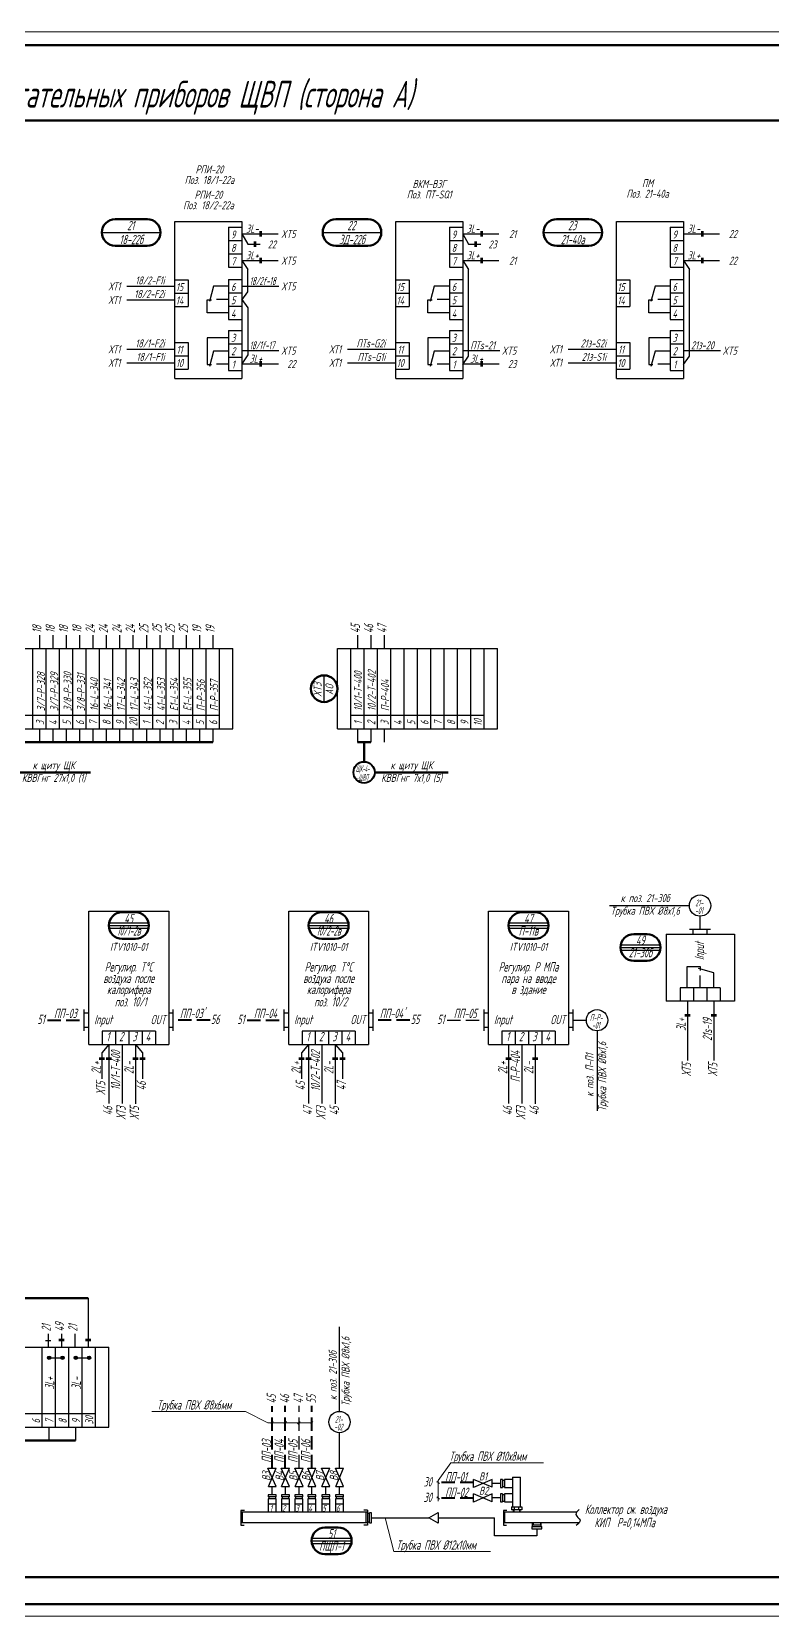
# Model space of a CAD drawing. Header units: millimetres. Extents: x -680 to 9204, y -4430 to 7779.
# Drawn here: x 3755 to 4033, y -1286 to -692 of the extents above; entities that cross this region are included whole.
import ezdxf
from ezdxf.enums import TextEntityAlignment as Align

# ---------------------------------------------------------------- set-up
doc = ezdxf.new("R2010")
doc.units = ezdxf.units.MM
doc.linetypes.add('gost5', pattern=[7, 5, -2, 0])
doc.layers.get('Defpoints').update_dxf_attribs({"color": 33})
for name, color, linetype, lineweight in [('text', 41, 'Continuous', 20), ('Выноска', 137, 'Continuous', 20), ('Датчики', 31, 'Continuous', 50), ('Размерная', 4, 'Continuous', 25), ('Текст_КИП', 2, 'Continuous', 25), ('Толст.рамка', 7, 'Continuous', 60), ('Тонк.рамка', 10, 'Continuous', 20), ('Эл.кабель', 2, 'Continuous', 50)]:
    doc.layers.add(name, color=color, linetype=linetype, lineweight=lineweight)
doc.layers.add('ТЕКСТ', color=2, linetype='Continuous')
doc.layers.add('Текст.', color=51, linetype='Continuous')
doc.styles.add('Simplex', font='simplex.shx', dxfattribs={"width": 0.7, "oblique": 15})

# ---------------------------------------------------------------- blocks, each defined once
blk = doc.blocks.new('A$C47DB4C6F')
at = {"layer": 'Defpoints', "ltscale": 0.2}
for p, q in [((-7.5, -4), (7.4, -4)), ((-7.5, -5), (7.5, -5)), ((-7.5, -6), (7.4, -6))]:
    blk.add_line(p, q, dxfattribs=at)
at = {"layer": 'Датчики', "color": 4}
for p, q in [((-2.5, 0), (2.5, 0)), ((-2.5, -10), (2.5, -10))]:
    blk.add_line(p, q, dxfattribs=at)
for centre, start, end in [((-2.5, -5), 90, 270), ((2.5, -5), 270, 90)]:
    blk.add_arc(centre, 5, start, end, dxfattribs=at)
blk = doc.blocks.new('В1')
for p, q in [((6.96, -1.54), (0, 1.54)), ((0, 1.54), (0, -1.54)), ((6.96, 1.4), (0, -1.54)), ((6.96, 1.4), (6.96, -1.54))]:
    blk.add_line(p, q)
blk = doc.blocks.new('газ')
blk.add_lwpolyline([(-2, -3.46), (2, -3.46), (0, 0)], close=True)

msp = doc.modelspace()

# ---------------------------------------------------------------- hatches: boundary and pattern name
for points in [[(3761.998, -1189.993, 1), (3761.998, -1188.726, 1)], [(3766.998, -1189.993, 1), (3766.998, -1188.726, 1)], [(3771.998, -1189.993, 1), (3771.998, -1188.726, 1)], [(3776.998, -1189.993, 1), (3776.998, -1188.726, 1)]]:
    msp.add_hatch(color=256).paths.add_polyline_path(points)

# ---------------------------------------------------------------- linework, layer by layer
at = {"color": 5, "lineweight": 60}
for p, q in [((3404.575, -725.582), (4289.786, -725.582)), ((4289.786, -1271.555), (3404.575, -1271.555))]:
    msp.add_line(p, q, dxfattribs=at)
at = {"lineweight": 30}
for p, q in [((3809.195, -822.218), (3809.195, -763.373)), ((3809.195, -763.373), (3834.338, -763.373)), ((3829.338, -765.583), (3834.338, -765.583)), ((3829.338, -765.583), (3829.338, -780.583)), ((3834.338, -763.373), (3834.338, -822.218)), ((3892.015, -822.218), (3892.015, -763.373)), ((3892.015, -763.373), (3917.158, -763.373)), ((3912.158, -765.583), (3917.158, -765.583)), ((3912.158, -765.583), (3912.158, -780.583)), ((3917.158, -763.373), (3917.158, -822.218)), ((3974.835, -822.218), (3974.835, -763.373)), ((3974.835, -763.373), (3999.978, -763.373)), ((3994.978, -765.583), (3999.978, -765.583)), ((3994.978, -765.583), (3994.978, -780.583)), ((3999.978, -763.373), (3999.978, -822.218)), ((3829.338, -770.583), (3834.338, -770.583)), ((3829.338, -770.583), (3834.338, -770.583)), ((3912.158, -770.583), (3917.158, -770.583)), ((3912.158, -770.583), (3917.158, -770.583)), ((3994.978, -770.583), (3999.978, -770.583)), ((3994.978, -770.583), (3999.978, -770.583)), ((3829.338, -775.583), (3834.338, -775.583)), ((3912.158, -775.583), (3917.158, -775.583)), ((3994.978, -775.583), (3999.978, -775.583)), ((3829.338, -780.583), (3834.338, -780.583)), ((3912.158, -780.583), (3917.158, -780.583)), ((3994.978, -780.583), (3999.978, -780.583)), ((3809.195, -785.289), (3814.195, -785.289)), ((3814.195, -785.289), (3814.195, -795.289)), ((3829.338, -785.209), (3834.338, -785.209)), ((3829.338, -785.209), (3829.338, -800.209)), ((3892.015, -785.289), (3897.015, -785.289)), ((3897.015, -785.289), (3897.015, -795.289)), ((3912.158, -785.209), (3917.158, -785.209)), ((3912.158, -785.209), (3912.158, -800.209)), ((3974.835, -785.289), (3979.835, -785.289)), ((3979.835, -785.289), (3979.835, -795.289)), ((3994.978, -785.209), (3999.978, -785.209)), ((3994.978, -785.209), (3994.978, -800.209)), ((3809.195, -790.289), (3814.195, -790.289)), ((3809.195, -795.289), (3814.195, -795.289)), ((3829.338, -790.209), (3834.338, -790.209)), ((3829.338, -790.209), (3834.338, -790.209)), ((3829.338, -795.209), (3834.338, -795.209)), ((3892.015, -790.289), (3897.015, -790.289)), ((3892.015, -795.289), (3897.015, -795.289)), ((3912.158, -790.209), (3917.158, -790.209)), ((3912.158, -790.209), (3917.158, -790.209)), ((3912.158, -795.209), (3917.158, -795.209)), ((3974.835, -790.289), (3979.835, -790.289)), ((3974.835, -795.289), (3979.835, -795.289)), ((3994.978, -790.209), (3999.978, -790.209)), ((3994.978, -790.209), (3999.978, -790.209)), ((3994.978, -795.209), (3999.978, -795.209)), ((3829.338, -800.209), (3834.338, -800.209)), ((3912.158, -800.209), (3917.158, -800.209)), ((3994.978, -800.209), (3999.978, -800.209)), ((3829.338, -804.313), (3829.338, -819.313)), ((3829.338, -804.313), (3834.338, -804.313)), ((3912.158, -804.313), (3912.158, -819.313)), ((3912.158, -804.313), (3917.158, -804.313)), ((3994.978, -804.313), (3994.978, -819.313)), ((3994.978, -804.313), (3999.978, -804.313)), ((3809.195, -808.765), (3814.195, -808.765)), ((3809.195, -813.765), (3814.195, -813.765)), ((3814.195, -808.765), (3814.195, -818.765)), ((3829.338, -809.313), (3834.338, -809.313)), ((3829.338, -809.313), (3834.338, -809.313)), ((3892.015, -808.765), (3897.015, -808.765)), ((3892.015, -813.765), (3897.015, -813.765)), ((3897.015, -808.765), (3897.015, -818.765)), ((3912.158, -809.313), (3917.158, -809.313)), ((3912.158, -809.313), (3917.158, -809.313)), ((3974.835, -808.765), (3979.835, -808.765)), ((3974.835, -813.765), (3979.835, -813.765)), ((3979.835, -808.765), (3979.835, -818.765)), ((3994.978, -809.313), (3999.978, -809.313)), ((3994.978, -809.313), (3999.978, -809.313)), ((3809.195, -818.765), (3814.195, -818.765)), ((3829.338, -814.313), (3834.338, -814.313)), ((3829.338, -819.313), (3834.338, -819.313)), ((3892.015, -818.765), (3897.015, -818.765)), ((3912.158, -814.313), (3917.158, -814.313)), ((3912.158, -819.313), (3917.158, -819.313)), ((3974.835, -818.765), (3979.835, -818.765)), ((3994.978, -814.313), (3999.978, -814.313)), ((3994.978, -819.313), (3999.978, -819.313)), ((3809.195, -822.218), (3834.338, -822.218)), ((3892.015, -822.218), (3917.158, -822.218)), ((3974.835, -822.218), (3999.978, -822.218)), ((3993.439, -1030.526), (4019.148, -1030.526)), ((3993.439, -1030.526), (3993.439, -1055.669)), ((4019.148, -1030.526), (4019.148, -1055.669)), ((4013.793, -1050.669), (3998.793, -1050.669)), ((3998.793, -1050.669), (3998.793, -1055.669)), ((4003.793, -1050.669), (4003.793, -1055.669)), ((4008.793, -1050.669), (4008.793, -1055.669)), ((4008.793, -1050.669), (4008.793, -1055.669)), ((4013.793, -1050.669), (4013.793, -1055.669)), ((4019.148, -1055.669), (3993.439, -1055.669)), ((3781.871, -1066.905), (3781.871, -1071.905)), ((3801.871, -1066.905), (3781.871, -1066.905)), ((3786.871, -1066.905), (3786.871, -1071.905)), ((3786.871, -1066.905), (3786.871, -1071.905)), ((3791.871, -1066.905), (3791.871, -1071.905)), ((3796.871, -1066.905), (3796.871, -1071.905)), ((3801.871, -1066.905), (3801.871, -1071.905)), ((3856.863, -1066.905), (3856.863, -1071.905)), ((3876.863, -1066.905), (3856.863, -1066.905)), ((3861.863, -1066.905), (3861.863, -1071.905)), ((3861.863, -1066.905), (3861.863, -1071.905)), ((3866.863, -1066.905), (3866.863, -1071.905)), ((3871.863, -1066.905), (3871.863, -1071.905)), ((3876.863, -1066.905), (3876.863, -1071.905))]:
    msp.add_line(p, q, dxfattribs=at)
at = {"color": 0, "linetype": 'ByBlock'}
for p, q in [((3781.799, -767.517), (3803.799, -767.517)), ((3864.619, -767.517), (3886.619, -767.517)), ((3947.438, -767.517), (3969.438, -767.517))]:
    msp.add_line(p, q, dxfattribs=at)
for p, q in [((3834.338, -768.083), (3847.87, -768.083)), ((3834.338, -768.083), (3836.532, -771.877)), ((3836.532, -771.877), (3841.185, -771.877)), ((3917.158, -768.083), (3930.689, -768.083)), ((3917.158, -768.083), (3919.352, -771.877)), ((3919.352, -771.877), (3924.005, -771.877)), ((3999.978, -768.083), (4013.509, -768.083)), ((3834.338, -778.083), (3847.87, -778.083)), ((3834.338, -778.083), (3836.564, -781.455)), ((3917.158, -778.083), (3930.689, -778.083)), ((3917.158, -778.083), (3919.384, -781.455)), ((3999.978, -778.083), (4013.509, -778.083)), ((3999.978, -778.083), (4002.203, -781.455)), ((3836.564, -789.823), (3836.564, -781.455)), ((3919.384, -813.927), (3919.384, -781.455)), ((4002.203, -813.927), (4002.203, -781.455)), ((3791.093, -787.709), (3809.195, -787.709)), ((3823.679, -787.612), (3822.107, -793.39)), ((3829.338, -787.612), (3823.679, -787.612)), ((3834.338, -787.709), (3848.225, -787.709)), ((3834.338, -792.882), (3836.564, -789.823)), ((3906.499, -787.612), (3904.926, -793.39)), ((3912.158, -787.612), (3906.499, -787.612)), ((3989.319, -787.612), (3987.746, -793.39)), ((3994.978, -787.612), (3989.319, -787.612)), ((3791.093, -792.795), (3809.195, -792.795)), ((3821.307, -797.626), (3821.307, -792.721)), ((3821.307, -792.721), (3822.907, -792.721)), ((3829.338, -792.709), (3824.743, -792.709)), ((3834.338, -792.709), (3836.564, -795.768)), ((3836.564, -795.768), (3836.564, -813.354)), ((3904.127, -797.626), (3904.127, -792.721)), ((3904.127, -792.721), (3905.726, -792.721)), ((3912.158, -792.709), (3907.562, -792.709)), ((3986.946, -797.626), (3986.946, -792.721)), ((3986.946, -792.721), (3988.546, -792.721)), ((3994.978, -792.709), (3990.382, -792.709)), ((3829.338, -797.626), (3821.307, -797.626)), ((3912.158, -797.626), (3904.127, -797.626)), ((3994.978, -797.626), (3986.946, -797.626)), ((3829.338, -806.989), (3821.307, -806.989)), ((3821.307, -806.989), (3821.307, -816.963)), ((3912.158, -806.989), (3904.127, -806.989)), ((3904.127, -806.989), (3904.127, -816.963)), ((3994.978, -806.989), (3986.946, -806.989)), ((3986.946, -806.989), (3986.946, -816.963)), ((3791.093, -811.291), (3809.195, -811.291)), ((3823.679, -812.013), (3822.107, -817.791)), ((3829.338, -812.013), (3823.679, -812.013)), ((3834.338, -811.813), (3848.225, -811.813)), ((3836.564, -813.354), (3834.338, -816.813)), ((3873.913, -811.291), (3892.015, -811.291)), ((3906.499, -812.013), (3904.926, -817.791)), ((3912.158, -812.013), (3906.499, -812.013)), ((3917.158, -811.813), (3931.045, -811.813)), ((3956.733, -811.291), (3974.835, -811.291)), ((3989.319, -812.013), (3987.746, -817.791)), ((3994.978, -812.013), (3989.319, -812.013)), ((3999.978, -811.813), (4013.865, -811.813)), ((3791.093, -816.363), (3809.195, -816.363)), ((3821.307, -816.963), (3822.907, -816.963)), ((3829.338, -816.951), (3824.743, -816.951)), ((3834.338, -816.813), (3848.039, -816.813)), ((3873.913, -816.363), (3892.015, -816.363)), ((3904.127, -816.963), (3905.726, -816.963)), ((3912.158, -816.951), (3907.562, -816.951)), ((3917.158, -816.986), (3919.384, -813.927)), ((3917.158, -816.813), (3930.859, -816.813)), ((3956.733, -816.363), (3974.835, -816.363)), ((3986.946, -816.963), (3988.546, -816.963)), ((3994.978, -816.951), (3990.382, -816.951)), ((3999.978, -816.986), (4002.203, -813.927)), ((4001.376, -1050.669), (4001.376, -1042.638)), ((4001.376, -1042.638), (4006.281, -1042.638)), ((4011.39, -1045.01), (4005.612, -1043.438)), ((4006.281, -1042.638), (4006.281, -1044.237)), ((4011.39, -1050.669), (4011.39, -1045.01)), ((4006.293, -1050.669), (4006.293, -1046.073)), ((4001.511, -1055.669), (4001.511, -1077.943)), ((4011.39, -1055.669), (4011.39, -1077.943)), ((3784.371, -1071.905), (3781.717, -1075.103)), ((3781.717, -1075.103), (3781.717, -1084.741)), ((3784.371, -1071.905), (3784.371, -1094.049)), ((3789.371, -1071.905), (3789.371, -1094.049)), ((3794.371, -1071.905), (3794.371, -1094.178)), ((3794.371, -1071.905), (3797.024, -1075.103)), ((3797.024, -1075.103), (3797.024, -1084.741)), ((3859.363, -1071.905), (3859.363, -1094.049)), ((3864.363, -1071.905), (3864.363, -1094.049)), ((3869.363, -1071.905), (3869.363, -1094.178)), ((3762.631, -1189.36), (3766.364, -1189.36)), ((3772.631, -1189.36), (3776.364, -1189.36)), ((3845.677, -1240.742), (3845.677, -1237.637)), ((3850.62, -1240.742), (3850.62, -1237.637)), ((3855.793, -1240.742), (3855.793, -1237.637)), ((3860.584, -1240.742), (3860.584, -1237.637)), ((3865.794, -1240.742), (3865.794, -1237.637)), ((3870.967, -1240.742), (3870.967, -1237.637)), ((3931.318, -1236.428), (3928.213, -1236.428)), ((3931.318, -1241.9), (3928.213, -1241.9))]:
    msp.add_line(p, q)
at = {"ltscale": 0.5}
for p, q in [((3834.338, -768.373), (3834.338, -773.373)), ((3917.158, -768.373), (3917.158, -773.373)), ((3999.978, -768.373), (3999.978, -773.373)), ((3776.689, -1166.969), (3776.689, -1185.325)), ((3761.689, -1180.325), (3761.689, -1185.325)), ((3766.689, -1180.325), (3766.689, -1185.325)), ((3771.689, -1180.325), (3771.689, -1185.325))]:
    msp.add_line(p, q, dxfattribs=at)
at = {"color": 2, "ltscale": 0.5}
for p, q in [((3758.402, -918.539), (3758.402, -923.539)), ((3763.402, -918.539), (3763.402, -923.539)), ((3768.402, -918.539), (3768.402, -923.539)), ((3773.402, -918.539), (3773.402, -923.539)), ((3778.402, -918.539), (3778.402, -923.539)), ((3783.402, -918.539), (3783.402, -923.539)), ((3788.421, -918.539), (3788.421, -923.539)), ((3793.421, -918.539), (3793.421, -923.539)), ((3798.491, -918.539), (3798.491, -923.539)), ((3803.491, -918.539), (3803.491, -923.539)), ((3808.402, -918.539), (3808.402, -923.539)), ((3813.402, -918.539), (3813.402, -923.539)), ((3818.402, -918.539), (3818.402, -923.539)), ((3823.402, -918.539), (3823.402, -923.539)), ((3877.668, -918.539), (3877.668, -923.539)), ((3882.668, -918.539), (3882.668, -923.539)), ((3758.402, -953.539), (3758.402, -958.539)), ((3763.402, -953.539), (3763.402, -958.539)), ((3768.402, -953.539), (3768.402, -958.539)), ((3773.402, -953.539), (3773.402, -958.539)), ((3778.402, -953.539), (3778.402, -958.539)), ((3783.402, -953.539), (3783.402, -958.539)), ((3788.421, -953.539), (3788.421, -958.539)), ((3793.421, -953.539), (3793.421, -958.539)), ((3798.491, -953.539), (3798.491, -958.539)), ((3803.491, -953.539), (3803.491, -958.539)), ((3808.402, -953.539), (3808.402, -958.539)), ((3813.402, -953.539), (3813.402, -958.539)), ((3818.402, -953.539), (3818.402, -958.539)), ((3823.402, -953.539), (3823.402, -958.539)), ((3877.668, -953.539), (3877.668, -958.539)), ((3882.668, -953.539), (3882.668, -958.539)), ((3761.892, -1215.325), (3761.892, -1220.325)), ((3771.892, -1215.325), (3771.892, -1220.325))]:
    msp.add_line(p, q, dxfattribs=at)
at = {"color": 2}
for p, q in [((3690.902, -923.539), (3830.902, -923.539)), ((3755.902, -953.539), (3755.902, -923.539)), ((3760.902, -953.539), (3760.902, -923.539)), ((3765.902, -953.539), (3765.902, -923.539)), ((3770.902, -953.539), (3770.902, -923.539)), ((3775.902, -953.539), (3775.902, -923.539)), ((3780.902, -953.539), (3780.902, -923.539)), ((3785.902, -953.539), (3785.902, -923.539)), ((3790.902, -953.539), (3790.902, -923.539)), ((3795.902, -953.539), (3795.902, -923.539)), ((3800.902, -953.539), (3800.902, -923.539)), ((3805.902, -953.539), (3805.902, -923.539)), ((3810.902, -953.539), (3810.902, -923.539)), ((3815.902, -953.539), (3815.902, -923.539)), ((3820.902, -953.539), (3820.902, -923.539)), ((3825.902, -953.539), (3825.902, -923.539)), ((3830.902, -953.539), (3830.902, -923.539)), ((3870.168, -953.539), (3870.168, -923.539)), ((3870.168, -923.539), (3930.168, -923.539)), ((3875.168, -953.539), (3875.168, -923.539)), ((3880.168, -953.539), (3880.168, -923.539)), ((3885.168, -953.539), (3885.168, -923.539)), ((3890.168, -953.539), (3890.168, -923.539)), ((3895.168, -953.539), (3895.168, -923.539)), ((3900.168, -953.539), (3900.168, -923.539)), ((3905.168, -953.539), (3905.168, -923.539)), ((3910.168, -953.539), (3910.168, -923.539)), ((3915.168, -953.539), (3915.168, -923.539)), ((3920.168, -953.539), (3920.168, -923.539)), ((3925.168, -953.539), (3925.168, -923.539)), ((3930.168, -953.539), (3930.168, -923.539)), ((3695.902, -948.507), (3825.902, -948.507)), ((3875.168, -948.507), (3925.168, -948.507)), ((3690.902, -953.539), (3830.902, -953.539)), ((3870.168, -953.539), (3930.168, -953.539)), ((3624.392, -1185.325), (3784.392, -1185.325)), ((3759.392, -1215.325), (3759.392, -1185.325)), ((3764.392, -1215.325), (3764.392, -1185.325)), ((3769.392, -1215.325), (3769.392, -1185.325)), ((3774.392, -1215.325), (3774.392, -1185.325)), ((3779.392, -1215.325), (3779.392, -1185.325)), ((3784.392, -1215.325), (3784.392, -1185.325)), ((3629.392, -1210.294), (3779.392, -1210.294)), ((3624.392, -1215.325), (3784.392, -1215.325))]:
    msp.add_line(p, q, dxfattribs=at)
at = {"color": 4, "lineweight": 30}
for p, q in [((3972.273, -1019.829), (4002.207, -1019.829)), ((4006.207, -1028.829), (4006.207, -1023.829)), ((3870.933, -1209.436), (3870.933, -1177.757)), ((3870.933, -1230.679), (3870.933, -1217.436)), ((3882.923, -1249.304), (3904.436, -1249.304)), ((3907.9, -1249.304), (3929.128, -1249.304)), ((3929.128, -1256.061), (3929.128, -1249.304)), ((3944.96, -1256.061), (3929.128, -1256.061)), ((3944.96, -1253.437), (3944.96, -1256.061))]:
    msp.add_line(p, q, dxfattribs=at)
at = {"color": 6, "lineweight": 30}
for p, q in [((3776.871, -1071.905), (3776.871, -1021.905)), ((3776.871, -1021.905), (3806.871, -1021.905)), ((3806.871, -1021.905), (3806.871, -1071.905)), ((3851.863, -1071.905), (3851.863, -1021.905)), ((3851.863, -1021.905), (3881.863, -1021.905)), ((3881.863, -1021.905), (3881.863, -1071.905)), ((4010.17, -1028.829), (4002.244, -1028.829)), ((4003.547, -1028.833), (4003.547, -1030.526)), ((4008.813, -1030.526), (4008.813, -1028.833)), ((3775.171, -1066.774), (3775.171, -1058.849)), ((3776.864, -1060.151), (3775.171, -1060.151)), ((3808.563, -1060.151), (3806.871, -1060.151)), ((3808.567, -1066.774), (3808.567, -1058.849)), ((3850.163, -1066.774), (3850.163, -1058.849)), ((3851.856, -1060.151), (3850.163, -1060.151)), ((3883.555, -1060.151), (3881.863, -1060.151)), ((3883.559, -1066.774), (3883.559, -1058.849)), ((3775.171, -1065.418), (3776.864, -1065.418)), ((3806.871, -1065.418), (3808.563, -1065.418)), ((3850.163, -1065.418), (3851.856, -1065.418)), ((3881.863, -1065.418), (3883.555, -1065.418)), ((3776.871, -1071.905), (3806.871, -1071.905)), ((3851.863, -1071.905), (3881.863, -1071.905))]:
    msp.add_line(p, q, dxfattribs=at)
at = {"color": 7}
for p, q in [((3784.371, -1027.345), (3799.371, -1027.345)), ((3859.363, -1027.345), (3874.363, -1027.345)), ((3976.34, -1035.526), (3991.34, -1035.526)), ((3860.474, -1257.95), (3875.474, -1257.95))]:
    msp.add_line(p, q, dxfattribs=at)
at = {"color": 3, "linetype": 'gost5', "lineweight": 40}
for p, q in [((3761.354, -1062.812), (3775.171, -1062.812)), ((3822.387, -1062.812), (3808.57, -1062.812)), ((3836.346, -1062.812), (3850.163, -1062.812)), ((3897.379, -1062.812), (3883.562, -1062.812)), ((3845.643, -1230.679), (3845.643, -1207.501)), ((3850.586, -1230.679), (3850.586, -1207.315)), ((3860.55, -1230.679), (3860.55, -1207.315)), ((3921.255, -1236.117), (3907.181, -1236.117)), ((3921.255, -1241.934), (3907.181, -1241.934))]:
    msp.add_line(p, q, dxfattribs=at)
at = {"color": 3}
for p, q in [((3931.318, -1234.928), (3931.318, -1237.928)), ((3932.094, -1234.928), (3931.318, -1234.928)), ((3932.094, -1234.928), (3932.094, -1237.928)), ((3932.094, -1235.188), (3932.863, -1235.188)), ((3935.863, -1234.928), (3932.863, -1234.928)), ((3932.863, -1234.928), (3932.863, -1237.928)), ((3935.863, -1234.147), (3935.863, -1245.173)), ((3935.863, -1234.147), (3938.863, -1234.147)), ((3938.863, -1245.173), (3938.863, -1234.147)), ((3847.177, -1240.742), (3844.177, -1240.742)), ((3844.177, -1240.742), (3844.177, -1241.517)), ((3847.177, -1241.517), (3847.177, -1240.742)), ((3852.12, -1240.742), (3849.12, -1240.742)), ((3849.12, -1240.742), (3849.12, -1241.517)), ((3852.12, -1241.517), (3852.12, -1240.742)), ((3857.178, -1240.742), (3854.178, -1240.742)), ((3854.178, -1240.742), (3854.178, -1241.517)), ((3857.178, -1241.517), (3857.178, -1240.742)), ((3862.084, -1240.742), (3859.084, -1240.742)), ((3859.084, -1240.742), (3859.084, -1241.517)), ((3862.084, -1241.517), (3862.084, -1240.742)), ((3867.294, -1240.742), (3864.294, -1240.742)), ((3864.294, -1240.742), (3864.294, -1241.517)), ((3867.294, -1241.517), (3867.294, -1240.742)), ((3872.467, -1240.742), (3869.467, -1240.742)), ((3869.467, -1240.742), (3869.467, -1241.517)), ((3872.467, -1241.517), (3872.467, -1240.742)), ((3931.318, -1237.928), (3932.094, -1237.928)), ((3931.318, -1240.4), (3931.318, -1243.4)), ((3932.094, -1240.4), (3931.318, -1240.4)), ((3932.094, -1237.668), (3932.863, -1237.668)), ((3932.094, -1240.4), (3932.094, -1243.4)), ((3932.094, -1240.66), (3932.863, -1240.66)), ((3932.863, -1237.928), (3935.863, -1237.928)), ((3935.863, -1240.4), (3932.863, -1240.4)), ((3932.863, -1240.4), (3932.863, -1243.4)), ((3833.971, -1246.619), (3833.971, -1252.101)), ((3835.3, -1246.619), (3833.971, -1246.619)), ((3881.378, -1247.287), (3833.971, -1247.287)), ((3834.431, -1247.287), (3834.431, -1251.286)), ((3847.177, -1241.517), (3844.177, -1241.517)), ((3847.177, -1242.287), (3844.177, -1242.287)), ((3844.177, -1242.287), (3844.177, -1247.287)), ((3847.177, -1244.287), (3844.177, -1244.287)), ((3844.437, -1241.517), (3844.437, -1242.287)), ((3846.917, -1241.517), (3846.917, -1242.287)), ((3847.177, -1247.287), (3847.177, -1242.287)), ((3852.12, -1241.517), (3849.12, -1241.517)), ((3852.12, -1242.287), (3849.12, -1242.287)), ((3849.12, -1242.287), (3849.12, -1247.287)), ((3852.12, -1244.287), (3849.12, -1244.287)), ((3849.38, -1241.517), (3849.38, -1242.287)), ((3851.86, -1241.517), (3851.86, -1242.287)), ((3852.12, -1247.287), (3852.12, -1242.287)), ((3857.178, -1241.517), (3854.178, -1241.517)), ((3857.178, -1242.287), (3854.178, -1242.287)), ((3854.178, -1242.287), (3854.178, -1247.287)), ((3857.178, -1244.287), (3854.178, -1244.287)), ((3854.438, -1241.517), (3854.438, -1242.287)), ((3856.918, -1241.517), (3856.918, -1242.287)), ((3857.178, -1247.287), (3857.178, -1242.287)), ((3862.084, -1241.517), (3859.084, -1241.517)), ((3862.084, -1242.287), (3859.084, -1242.287)), ((3859.084, -1242.287), (3859.084, -1247.287)), ((3862.084, -1244.287), (3859.084, -1244.287)), ((3859.344, -1241.517), (3859.344, -1242.287)), ((3861.824, -1241.517), (3861.824, -1242.287)), ((3862.084, -1247.287), (3862.084, -1242.287)), ((3867.294, -1241.517), (3864.294, -1241.517)), ((3867.294, -1242.287), (3864.294, -1242.287)), ((3864.294, -1242.287), (3864.294, -1247.287)), ((3867.294, -1244.287), (3864.294, -1244.287)), ((3864.554, -1241.517), (3864.554, -1242.287)), ((3867.034, -1241.517), (3867.034, -1242.287)), ((3867.294, -1247.287), (3867.294, -1242.287)), ((3872.467, -1241.517), (3869.467, -1241.517)), ((3872.467, -1242.287), (3869.467, -1242.287)), ((3869.467, -1242.287), (3869.467, -1247.287)), ((3872.467, -1244.287), (3869.467, -1244.287)), ((3869.727, -1241.517), (3869.727, -1242.287)), ((3872.207, -1241.517), (3872.207, -1242.287)), ((3872.467, -1247.287), (3872.467, -1242.287)), ((3881.378, -1246.499), (3880.05, -1246.499)), ((3880.863, -1247.287), (3880.863, -1251.287)), ((3881.378, -1246.499), (3881.378, -1252.109)), ((3931.318, -1243.4), (3932.094, -1243.4)), ((3932.094, -1243.139), (3932.863, -1243.139)), ((3932.419, -1246.619), (3932.419, -1252.101)), ((3933.747, -1246.619), (3932.419, -1246.619)), ((3959.856, -1247.287), (3932.419, -1247.287)), ((3932.863, -1243.4), (3935.863, -1243.4)), ((3932.879, -1247.287), (3932.879, -1251.286)), ((3935.409, -1245.173), (3939.317, -1245.173)), ((3935.409, -1245.173), (3935.409, -1246.35)), ((3939.317, -1246.35), (3935.409, -1246.35)), ((3936.077, -1246.35), (3936.077, -1247.287)), ((3936.318, -1246.35), (3936.318, -1247.287)), ((3936.549, -1246.35), (3936.549, -1245.173)), ((3938.177, -1246.35), (3938.177, -1245.173)), ((3938.408, -1246.35), (3938.408, -1247.287)), ((3938.649, -1246.35), (3938.649, -1247.287)), ((3939.317, -1245.173), (3939.317, -1246.35)), ((3881.378, -1251.287), (3833.971, -1251.287)), ((3833.971, -1252.101), (3835.171, -1252.101)), ((3881.378, -1252.109), (3880.05, -1252.109)), ((3882.148, -1247.677), (3881.378, -1247.677)), ((3882.148, -1250.932), (3881.378, -1250.932)), ((3882.923, -1247.417), (3882.148, -1247.417)), ((3882.148, -1251.192), (3882.148, -1247.417)), ((3882.148, -1251.192), (3882.923, -1251.192)), ((3882.923, -1251.192), (3882.923, -1247.417)), ((3960.75, -1251.287), (3932.419, -1251.287)), ((3932.419, -1252.101), (3933.619, -1252.101)), ((3943.072, -1252.662), (3943.072, -1253.437)), ((3943.072, -1252.662), (3946.847, -1252.662)), ((3943.332, -1252.662), (3943.332, -1251.287)), ((3946.587, -1252.135), (3943.332, -1252.135)), ((3943.611, -1251.287), (3943.611, -1252.135)), ((3946.308, -1251.287), (3946.308, -1252.135)), ((3946.587, -1252.662), (3946.587, -1251.287)), ((3946.847, -1253.437), (3946.847, -1252.662)), ((3943.072, -1253.437), (3946.847, -1253.437))]:
    msp.add_line(p, q, dxfattribs=at)
at = {"lineweight": 30}
for centre in [(4006.207, -1019.829), (3870.933, -1213.436)]:
    msp.add_circle(centre, 4, dxfattribs=at)
for centre in [(3761.998, -1189.36), (3766.998, -1189.36), (3771.998, -1189.36), (3776.998, -1189.36)]:
    msp.add_circle(centre, 0.633)
msp.add_spline([(3960.882, -1246.19), (3959.631, -1248.118), (3961.18, -1250.279), (3959.72, -1252.192)], degree=3)
at = {"layer": 'Defpoints', "ltscale": 0.5}
for p, q in [((3887.668, -918.539), (3887.668, -923.539)), ((3887.668, -953.539), (3887.668, -958.539))]:
    msp.add_line(p, q, dxfattribs=at)
at = {"layer": 'Defpoints', "lineweight": -3}
msp.add_line((3865.168, -943.539), (3865.168, -933.539), dxfattribs=at)
at = {"layer": 'Defpoints'}
for p, q in [((3926.855, -1071.905), (3926.855, -1021.905)), ((3926.855, -1021.905), (3956.855, -1021.905)), ((3934.355, -1027.345), (3949.355, -1027.345)), ((3956.855, -1021.905), (3956.855, -1071.905)), ((3925.155, -1066.774), (3925.155, -1058.849)), ((3926.848, -1060.151), (3925.155, -1060.151)), ((3958.547, -1060.151), (3956.855, -1060.151)), ((3958.551, -1066.774), (3958.551, -1058.849)), ((3958.551, -1062.812), (3963.551, -1062.812)), ((3925.155, -1065.418), (3926.848, -1065.418)), ((3931.855, -1066.905), (3931.855, -1071.905)), ((3951.855, -1066.905), (3931.855, -1066.905)), ((3936.855, -1066.905), (3936.855, -1071.905)), ((3936.855, -1066.905), (3936.855, -1071.905)), ((3941.855, -1066.905), (3941.855, -1071.905)), ((3946.855, -1066.905), (3946.855, -1071.905)), ((3951.855, -1066.905), (3951.855, -1071.905)), ((3956.855, -1065.418), (3958.547, -1065.418)), ((3967.551, -1066.812), (3967.551, -1096.746)), ((3859.363, -1071.905), (3856.71, -1075.103)), ((3856.71, -1075.103), (3856.71, -1084.741)), ((3869.363, -1071.905), (3872.016, -1075.103)), ((3872.016, -1075.103), (3872.016, -1084.741)), ((3926.855, -1071.905), (3956.855, -1071.905)), ((3934.355, -1071.905), (3934.355, -1094.049)), ((3939.355, -1071.905), (3939.355, -1094.049)), ((3944.355, -1071.905), (3944.355, -1094.178)), ((3855.35, -1214.216), (3856.168, -1213.281))]:
    msp.add_line(p, q, dxfattribs=at)
at = {"layer": 'Defpoints', "linetype": 'gost5'}
for p, q in [((3911.339, -1062.812), (3925.155, -1062.812)), ((3855.759, -1230.679), (3855.759, -1207.315))]:
    msp.add_line(p, q, dxfattribs=at)
at = {"layer": 'Defpoints', "ltscale": 0.9}
for p, q in [((3855.71, -1076.947), (3857.71, -1076.947)), ((3855.71, -1077.447), (3857.71, -1077.447)), ((3871.016, -1076.947), (3873.016, -1076.947)), ((3871.016, -1077.447), (3873.016, -1077.447)), ((3933.355, -1076.947), (3935.355, -1076.947)), ((3933.355, -1077.447), (3935.355, -1077.447)), ((3943.355, -1076.947), (3945.355, -1076.947)), ((3943.355, -1077.447), (3945.355, -1077.447))]:
    msp.add_line(p, q, dxfattribs=at)
at = {"layer": 'Defpoints'}
msp.add_circle((3967.551, -1062.812), 4, dxfattribs=at)
at = {"layer": 'Выноска', "color": 3}
for p, q in [((3835.726, -1209.494), (3800.489, -1209.494)), ((3844.096, -1213.749), (3835.726, -1209.494)), ((3844.096, -1213.749), (3860.55, -1213.749)), ((3845.234, -1214.216), (3846.052, -1213.281)), ((3850.178, -1214.216), (3850.995, -1213.281)), ((3860.141, -1214.216), (3860.958, -1213.281))]:
    msp.add_line(p, q, dxfattribs=at)
at = {"layer": 'Выноска'}
for p, q in [((3912.693, -1228.73), (3907.956, -1235.3)), ((3947.444, -1228.73), (3912.693, -1228.73)), ((3907.956, -1235.3), (3907.956, -1243.065)), ((3908.442, -1236.526), (3907.507, -1235.709)), ((3908.442, -1242.342), (3907.507, -1241.525)), ((3891.374, -1262.008), (3888.076, -1249.304)), ((3927.564, -1262.008), (3891.374, -1262.008))]:
    msp.add_line(p, q, dxfattribs=at)
at = {"layer": 'Датчики'}
for points in [[(3786.799, -772.517), (3798.799, -772.517, 1), (3798.799, -762.517), (3786.799, -762.517, 1)], [(3869.619, -772.517), (3881.619, -772.517, 1), (3881.619, -762.517), (3869.619, -762.517, 1)], [(3952.438, -772.517), (3964.438, -772.517, 1), (3964.438, -762.517), (3952.438, -762.517, 1)]]:
    msp.add_lwpolyline(points, format="xyb", close=True, dxfattribs=at)
msp.add_circle((3865.168, -938.539), 5, dxfattribs=at)
at = {"layer": 'Размерная', "ltscale": 0.9}
for p, q in [((3838.859, -770.877), (3838.859, -772.877)), ((3839.359, -770.877), (3839.359, -772.877)), ((3841.104, -767.083), (3841.104, -769.083)), ((3841.604, -767.083), (3841.604, -769.083)), ((3921.679, -770.877), (3921.679, -772.877)), ((3922.179, -770.877), (3922.179, -772.877)), ((3923.924, -767.083), (3923.924, -769.083)), ((3924.424, -767.083), (3924.424, -769.083)), ((4006.743, -767.083), (4006.743, -769.083)), ((4007.243, -767.083), (4007.243, -769.083)), ((3841.104, -777.083), (3841.104, -779.083)), ((3841.604, -777.083), (3841.604, -779.083)), ((3923.924, -777.083), (3923.924, -779.083)), ((3924.424, -777.083), (3924.424, -779.083)), ((4006.743, -777.083), (4006.743, -779.083)), ((4007.243, -777.083), (4007.243, -779.083)), ((3841.104, -815.813), (3841.104, -817.813)), ((3841.604, -815.813), (3841.604, -817.813)), ((3923.924, -815.813), (3923.924, -817.813)), ((3924.424, -815.813), (3924.424, -817.813)), ((4000.511, -1060.711), (4002.511, -1060.711)), ((4000.511, -1061.211), (4002.511, -1061.211)), ((4010.39, -1060.711), (4012.39, -1060.711)), ((4010.39, -1061.211), (4012.39, -1061.211)), ((3780.717, -1076.947), (3782.717, -1076.947)), ((3780.717, -1077.447), (3782.717, -1077.447)), ((3783.371, -1076.947), (3785.371, -1076.947)), ((3783.371, -1077.447), (3785.371, -1077.447)), ((3793.371, -1076.947), (3795.371, -1076.947)), ((3793.371, -1077.447), (3795.371, -1077.447)), ((3796.024, -1076.947), (3798.024, -1076.947)), ((3796.024, -1077.447), (3798.024, -1077.447)), ((3858.363, -1076.947), (3860.363, -1076.947)), ((3858.363, -1077.447), (3860.363, -1077.447)), ((3868.363, -1076.947), (3870.363, -1076.947)), ((3868.363, -1077.447), (3870.363, -1077.447)), ((3760.689, -1182.825), (3762.689, -1182.825)), ((3765.689, -1182.325), (3767.689, -1182.325)), ((3765.689, -1182.825), (3767.689, -1182.825)), ((3775.689, -1182.325), (3777.689, -1182.325)), ((3775.689, -1182.825), (3777.689, -1182.825))]:
    msp.add_line(p, q, dxfattribs=at)
at = {"layer": 'Толст.рамка'}
for p, q in [((3393.155, -697.265), (4629.655, -697.265)), ((4629.655, -1281.769), (3393.155, -1281.769))]:
    msp.add_line(p, q, dxfattribs=at)
at = {"layer": 'Тонк.рамка'}
for p, q in [((3373.155, -692.265), (4634.655, -692.265)), ((3373.155, -1286.265), (4634.655, -1286.265))]:
    msp.add_line(p, q, dxfattribs=at)
at = {"layer": 'Эл.кабель'}
for p, q in [((3698.402, -958.539), (3823.402, -958.539)), ((3877.668, -958.539), (3882.668, -958.539)), ((3880.168, -965.9), (3880.168, -958.539)), ((3777.489, -969.9), (3749.902, -969.9)), ((3911.754, -969.9), (3884.168, -969.9)), ((3438.702, -1166.969), (3776.689, -1166.969)), ((3631.892, -1220.325), (3771.892, -1220.325))]:
    msp.add_line(p, q, dxfattribs=at)
at = {"layer": 'Эл.кабель', "lineweight": 40}
msp.add_circle((3880.168, -969.9), 4, dxfattribs=at)

# ---------------------------------------------------------------- block references
at = {"lineweight": 40, "xscale": -1}
for p, rotation in [((3845.643, -1230.679), 90), ((3850.586, -1230.679), 90), ((3855.759, -1230.679), 90), ((3860.55, -1230.679), 90), ((3865.76, -1230.679), 90), ((3870.933, -1230.679), 90), ((3921.255, -1236.462), 180), ((3921.255, -1241.934), 180)]:
    msp.add_blockref('В1', p, dxfattribs=dict(at, rotation=rotation))
at = {"xscale": -1, "rotation": 90}
msp.add_blockref('газ', (3904.436, -1249.304), dxfattribs=at)
at = {"layer": 'Defpoints'}
msp.add_blockref('A$C47DB4C6F', (3941.855, -1022.345), dxfattribs=at)
at = {"layer": 'Датчики'}
for p in [(3791.871, -1022.345), (3866.863, -1022.345), (3983.84, -1030.526), (3867.974, -1252.95)]:
    msp.add_blockref('A$C47DB4C6F', p, dxfattribs=at)

# ---------------------------------------------------------------- texts
at = {"style": 'Simplex', "oblique": 15, "width": 0.6}
for s, p in [('8', (3831.057, -774.8)), ('9', (3831.057, -769.8)), ('8', (3913.876, -774.8)), ('9', (3913.876, -769.8)), ('8', (3996.696, -774.8)), ('9', (3996.696, -769.8)), ('7', (3831.057, -779.8)), ('7', (3913.876, -779.8)), ('7', (3996.696, -779.8)), ('15', (3810.913, -789.505)), ('6', (3831.057, -789.425)), ('15', (3893.733, -789.505)), ('6', (3913.876, -789.425)), ('15', (3976.553, -789.505)), ('6', (3996.696, -789.425)), ('14', (3810.913, -794.505)), ('5', (3831.057, -794.425)), ('14', (3893.733, -794.505)), ('5', (3913.876, -794.425)), ('14', (3976.553, -794.505)), ('5', (3996.696, -794.425)), ('4', (3831.057, -799.425)), ('4', (3913.876, -799.425)), ('4', (3996.696, -799.425)), ('3', (3831.057, -808.529)), ('3', (3913.876, -808.529)), ('3', (3996.696, -808.529)), ('11', (3810.913, -812.981)), ('2', (3831.057, -813.529)), ('11', (3893.733, -812.981)), ('2', (3913.876, -813.529)), ('11', (3976.553, -812.981)), ('2', (3996.696, -813.529)), ('10', (3810.913, -817.981)), ('1', (3831.057, -818.529)), ('10', (3893.733, -817.981)), ('1', (3913.876, -818.529)), ('10', (3976.553, -817.981)), ('1', (3996.696, -818.529))]:
    msp.add_text(s, height=3, dxfattribs=at).set_placement(p, align=Align.CENTER)
at = {"layer": 'Defpoints', "style": 'Simplex', "oblique": 15, "width": 0.6}
for s, p in [('РПИ-20', (3822.132, -743.875)), ('Поз. 18/1-22а', (3822.132, -747.818)), ('ВКМ-ВЗГ', (3904.587, -749.34)), ('ПМ', (3986.523, -749.053)), ('РПИ-20', (3821.767, -753.373)), ('Поз. ПТ-SQ1', (3904.587, -753.284)), ('Поз. 21-40а', (3986.523, -752.997)), ('Поз. 18/2-22а', (3821.767, -757.317))]:
    msp.add_text(s, height=3, dxfattribs=at).set_placement(p, align=Align.MIDDLE)
for s, height, p in [('47', 3.5, (3888.605, -917.7)), ('П-P-404', 3, (3889.502, -946.929)), ('47', 3.5, (3857.253, -1206.476)), ('ПП-05', 3.5, (3855.225, -1228.71))]:
    msp.add_text(s, height=height, rotation=90, dxfattribs=at).set_placement(p)
at = {"layer": 'Defpoints', "style": 'Simplex', "oblique": 15}
for s, height, width, p in [('П-11в', 3.5, 0.6, (3941.804, -1031.076)), ('47', 3.5, 0.6, (3941.804, -1026.442)), ('ITV1010-01', 3, 0.6, (3941.855, -1036.815)), ('Регулир. P МПа', 3.5, 0.6, (3941.855, -1044.573)), ('пара на вводе', 3.5, 0.6, (3941.855, -1048.864)), ('в здание', 3.5, 0.6, (3941.855, -1053.052)), ('П-Р-', 2.5, 0.5, (3967.254, -1063.05)), ('1', 3.5, 0.6, (3934.014, -1070.697)), ('2', 3.5, 0.6, (3939.014, -1070.697)), ('3', 3.5, 0.6, (3944.014, -1070.697)), ('4', 3.5, 0.6, (3949.014, -1070.697)), ('-01', 2.5, 0.5, (3967.138, -1065.956))]:
    msp.add_text(s, height=height, dxfattribs=dict(at, width=width)).set_placement(p, align=Align.CENTER)
at = {"layer": 'Defpoints', "style": 'Simplex', "oblique": 15, "width": 0.6}
msp.add_text('51', height=3.5, dxfattribs=at).set_placement((3910.311, -1064.245), align=Align.RIGHT)
for s, p in [('ПП-05', (3913.78, -1062.012)), ('Input', (3928.886, -1064.316)), ('OUT', (3950.004, -1064.316))]:
    msp.add_text(s, height=3.5, dxfattribs=at).set_placement(p)
for s, p in [('П-P-404', (3938.662, -1074.29)), ('2L+', (3856.351, -1078.333)), ('2L+', (3933.856, -1078.333)), ('2L-', (3943.662, -1078.333)), ('45', (3858.043, -1085.821)), ('47', (3873.35, -1085.821)), ('46', (3935.689, -1095.129)), ('ХТ3', (3940.689, -1095.129)), ('46', (3945.689, -1095.129))]:
    msp.add_text(s, height=3.5, rotation=90, dxfattribs=at).set_placement(p, align=Align.RIGHT)
for s, p in [('Трубка ПВХ %%C8х1,6', (3971.012, -1083.929)), ('к поз. П-П1', (3966.246, -1083.407))]:
    msp.add_text(s, height=3, rotation=90, dxfattribs=at).set_placement(p, align=Align.CENTER)
at = {"layer": 'text', "color": 2, "style": 'Simplex', "oblique": 15, "width": 0.6}
for s, p in [('к поз. 21-30б', (3985.612, -1018.525)), ('Трубка ПВХ %%C8х1,6', (3985.66, -1023.29))]:
    msp.add_text(s, height=3, dxfattribs=at).set_placement(p, align=Align.CENTER)
for s, p in [('к поз. 21-30б', (3869.937, -1196.038)), ('Трубка ПВХ %%C8х1,6', (3874.703, -1194.519))]:
    msp.add_text(s, height=3, rotation=90, dxfattribs=at).set_placement(p, align=Align.CENTER)
at = {"layer": 'text', "color": 3, "style": 'Simplex', "oblique": 15, "width": 0.6}
for s, p in [('1', (3845.682, -1247.045)), ('2', (3850.625, -1247.045)), ('3', (3855.683, -1247.045)), ('4', (3860.588, -1247.045)), ('5', (3865.798, -1247.045)), ('6', (3870.971, -1247.045))]:
    msp.add_text(s, height=2.5, dxfattribs=at).set_placement(p, align=Align.RIGHT)
at = {"layer": 'ТЕКСТ', "style": 'Simplex', "oblique": 15}
for s, height, width, p in [('21', 3.5, 0.6, (3792.589, -766.676)), ('22', 3.5, 0.6, (3875.408, -766.676)), ('23', 3.5, 0.6, (3958.228, -766.676)), ('18-22б', 3.5, 0.6, (3792.799, -771.917)), ('ЗД-22б', 3.5, 0.6, (3875.619, -771.917)), ('21-40а', 3.5, 0.6, (3958.438, -771.917)), ('к щиту ЩК', 3, 0.6, (3763.696, -968.719)), ('к щиту ЩК', 3, 0.6, (3897.961, -968.719)), ('10/1-2в', 3.5, 0.45, (3791.82, -1031.076)), ('45', 3.5, 0.6, (3791.82, -1026.442)), ('10/2-2в', 3.5, 0.45, (3866.812, -1031.076)), ('46', 3.5, 0.6, (3866.812, -1026.442)), ('49', 3.5, 0.6, (3983.789, -1034.622)), ('ITV1010-01', 3, 0.6, (3791.871, -1036.815)), ('ITV1010-01', 3, 0.6, (3866.863, -1036.815)), ('21-30б', 3.5, 0.6, (3983.789, -1039.257)), ('Регулир. T%%DC', 3.5, 0.6, (3791.871, -1044.573)), ('Регулир. T%%DC', 3.5, 0.6, (3866.863, -1044.573)), ('воздуха после', 3.5, 0.6, (3791.871, -1048.864)), ('калорифера', 3.5, 0.6, (3791.871, -1053.052)), ('воздуха после', 3.5, 0.6, (3866.863, -1048.864)), ('калорифера', 3.5, 0.6, (3866.863, -1053.052)), (' поз. 10/1', 3.5, 0.6, (3791.871, -1057.669)), (' поз. 10/2', 3.5, 0.6, (3866.863, -1057.669)), ('1', 3.5, 0.6, (3784.03, -1070.697)), ('2', 3.5, 0.6, (3789.03, -1070.697)), ('3', 3.5, 0.6, (3794.03, -1070.697)), ('4', 3.5, 0.6, (3799.03, -1070.697)), ('1', 3.5, 0.6, (3859.022, -1070.697)), ('2', 3.5, 0.6, (3864.022, -1070.697)), ('3', 3.5, 0.6, (3869.022, -1070.697)), ('4', 3.5, 0.6, (3874.022, -1070.697)), ('ПЩП-1', 3.5, 0.6, (3867.924, -1261.681)), ('51', 3.5, 0.6, (3867.924, -1257.046))]:
    msp.add_text(s, height=height, dxfattribs=dict(at, width=width)).set_placement(p, align=Align.CENTER)
for s, height, width, p in [('3L-', 3, 0.6, (3835.852, -767.592)), ('3L-', 3, 0.6, (3918.672, -767.592)), ('3L-', 3, 0.6, (4001.492, -767.592)), ('3L+', 3, 0.6, (3835.852, -777.592)), ('3L+', 3, 0.6, (3918.672, -777.592)), ('3L+', 3, 0.6, (4001.492, -777.592)), ('18/2f-18', 3, 0.5, (3837.171, -787.217)), ('3L+', 3, 0.6, (3837.171, -816.321)), ('18/1f-17', 3, 0.5, (3837.171, -811.321)), ('3L+', 3, 0.6, (3919.99, -816.321)), ('ПТs-21', 3, 0.6, (3919.99, -811.321)), ('21з-20', 3, 0.6, (4002.81, -811.321)), ('ПП-03', 3.5, 0.6, (3763.796, -1062.012)), ('Input', 3.5, 0.6, (3778.902, -1064.316)), ('OUT', 3.5, 0.6, (3800.02, -1064.316)), ("ПП-03'", 3.5, 0.6, (3811.046, -1062.012)), ('ПП-04', 3.5, 0.6, (3838.788, -1062.012)), ('Input', 3.5, 0.6, (3853.894, -1064.316)), ('OUT', 3.5, 0.6, (3875.012, -1064.316)), ("ПП-04'", 3.5, 0.6, (3886.038, -1062.012)), ('Трубка ПВХ %%C8х6мм', 3.5, 0.6, (3802.454, -1208.763)), ('Трубка ПВХ %%C10х8мм', 3.5, 0.6, (3912.114, -1227.999)), ('30', 3.5, 0.6, (3902.483, -1237.603)), ('ПП-01', 3.5, 0.6, (3910.562, -1235.711)), ('В1', 3, 0.6, (3923.291, -1235.318)), ('30', 3.5, 0.6, (3902.483, -1243.42)), ('ПП-02', 3.5, 0.6, (3910.562, -1241.528)), ('В2', 3, 0.6, (3923.291, -1240.695)), ('Коллектор сж. воздуха', 3.5, 0.6, (3963.004, -1247.87)), ('КИП  Р=0,14МПа', 3.5, 0.6, (3966.556, -1252.857)), ('Трубка ПВХ %%C12х10мм', 3.5, 0.6, (3892.234, -1261.277))]:
    msp.add_text(s, height=height, dxfattribs=dict(at, width=width)).set_placement(p)
at = {"layer": 'ТЕКСТ', "style": 'Simplex', "oblique": 15, "width": 0.6}
for s, height, p in [('22', 3, (3847.095, -773.515)), ('XT5', 3, (3854.441, -769.6)), ('23', 3, (3929.914, -773.515)), ('21', 3, (3937.261, -769.6)), ('22', 3, (4020.08, -769.6)), ('XT5', 3, (3854.441, -779.6)), ('21', 3, (3937.261, -779.6)), ('22', 3, (4020.08, -779.6)), ('XT5', 3, (3854.441, -789.226)), ('XT5', 3, (3854.441, -813.329)), ('XT5', 3, (3937.261, -813.329)), ('XT5', 3, (4020.08, -813.329)), ('22', 3, (3854.441, -818.329)), ('23', 3, (3937.261, -818.329)), ('51', 3.5, (3760.327, -1064.245)), ('56', 3.5, (3825.914, -1064.245)), ('51', 3.5, (3835.319, -1064.245)), ('55', 3.5, (3900.906, -1064.245))]:
    msp.add_text(s, height=height, dxfattribs=at).set_placement(p, align=Align.RIGHT)
at = {"layer": 'ТЕКСТ', "lineweight": -3, "style": 'Simplex', "oblique": 15, "width": 0.6}
for p in [(3788.721, -789.238), (3788.721, -794.324), (3788.721, -812.82), (3871.541, -812.82), (3954.361, -812.82), (3788.721, -817.892), (3871.541, -817.892), (3954.361, -817.892)]:
    msp.add_text('ХТ1', height=3, dxfattribs=at).set_placement(p, align=Align.RIGHT)
at = {"layer": 'ТЕКСТ', "style": 'Simplex', "oblique": 15, "width": 0.6}
for s, height, p in [('18', 3.5, (3759.137, -917.7)), ('18', 3.5, (3764.137, -917.7)), ('18', 3.5, (3769.137, -917.7)), ('18', 3.5, (3774.137, -917.7)), ('24', 3.5, (3779.137, -917.7)), ('24', 3.5, (3784.137, -917.7)), ('24', 3.5, (3789.155, -917.7)), ('24', 3.5, (3794.155, -917.7)), ('25', 3.5, (3799.226, -917.7)), ('25', 3.5, (3804.226, -917.7)), ('25', 3.5, (3809.137, -917.7)), ('25', 3.5, (3814.137, -917.7)), ('19', 3.5, (3819.137, -917.7)), ('19', 3.5, (3824.137, -917.7)), ('45', 3.5, (3878.605, -917.7)), ('46', 3.5, (3883.605, -917.7)), ('3/7-Р-328', 3, (3760.402, -946.929)), ('3/7-Р-329', 3, (3765.402, -946.929)), ('3/8-Р-330', 3, (3770.402, -946.929)), ('3/8-Р-331', 3, (3775.402, -946.929)), ('16-L-340', 3, (3780.402, -946.929)), ('16-L-341', 3, (3785.402, -946.929)), ('17-L-342', 3, (3790.42, -946.929)), ('17-L-343', 3, (3795.42, -946.929)), ('41-L-352', 3, (3800.491, -946.929)), ('41-L-353', 3, (3805.491, -946.929)), ('Е1-L-354', 3, (3810.402, -946.929)), ('Е1-L-355', 3, (3815.402, -946.929)), ('П-P-356', 3, (3820.402, -946.929)), ('П-P-357', 3, (3825.402, -946.929)), ('10/1-Т-400', 3, (3879.39, -946.929)), ('10/2-Т-402', 3, (3884.524, -946.929)), ('20', 3, (3795.06, -952.555)), ('10', 3, (3924.325, -952.555)), ('Input', 3.5, (4007.711, -1040.272)), ('49', 3.5, (3767.627, -1179.486)), ('21', 3.5, (3762.627, -1179.486)), ('21', 3.5, (3772.627, -1179.486)), ('45', 3.5, (3847.137, -1206.476)), ('46', 3.5, (3852.08, -1206.476)), ('55', 3.5, (3862.044, -1206.476)), ('30', 3, (3778.549, -1214.342)), ('ПП-03', 3.5, (3845.284, -1228.71)), ('ПП-04', 3.5, (3850.053, -1228.71)), ('ПП-06', 3.5, (3860.016, -1228.71)), ('В3', 3, (3844.953, -1235.471)), ('В4', 3, (3849.956, -1235.471)), ('В5', 3, (3855.129, -1235.471)), ('В6', 3, (3859.92, -1235.471)), ('В7', 3, (3865.13, -1235.471)), ('В8', 3, (3870.303, -1235.471))]:
    msp.add_text(s, height=height, rotation=90, dxfattribs=at).set_placement(p)
for s, height, p in [('XT3', 3, (3864.199, -938.929)), ('AO', 3, (3868.64, -938.907)), ('3', 3, (3760.076, -951.363)), ('5', 3, (3770.076, -951.363)), ('6', 3, (3775.076, -951.363)), ('7', 3, (3780.076, -951.363)), ('8', 3, (3785.076, -951.363)), ('9', 3, (3790.076, -951.363)), ('1', 3, (3800.076, -951.363)), ('2', 3, (3805.076, -951.363)), ('3', 3, (3810.076, -951.363)), ('5', 3, (3820.076, -951.363)), ('6', 3, (3825.076, -951.363)), ('1', 3, (3879.341, -951.363)), ('2', 3, (3884.341, -951.363)), ('3', 3, (3889.341, -951.363)), ('5', 3, (3899.341, -951.363)), ('6', 3, (3904.341, -951.363)), ('7', 3, (3909.341, -951.363)), ('8', 3, (3914.341, -951.363)), ('9', 3, (3919.341, -951.363)), ('4', 3, (3765.076, -951.363)), ('4', 3, (3815.076, -951.363)), ('4', 3, (3894.341, -951.363)), ('3L+', 3.5, (3763.891, -1198.941)), ('3L-', 3.5, (3773.891, -1198.941)), ('6', 3, (3758.565, -1213.15)), ('7', 3, (3763.565, -1213.15)), ('8', 3, (3768.565, -1213.15)), ('9', 3, (3773.565, -1213.15))]:
    msp.add_text(s, height=height, rotation=90, dxfattribs=at).set_placement(p, align=Align.CENTER)
at = {"layer": 'ТЕКСТ', "color": 4, "style": 'Simplex', "oblique": 15, "width": 0.6}
for s, p in [('КВВГнг 27х1,0 (1)', (3763.696, -973.467)), ('КВВГнг 7х1,0 (5)', (3897.961, -973.467))]:
    msp.add_text(s, height=3, dxfattribs=at).set_placement(p, align=Align.CENTER)
at = {"layer": 'ТЕКСТ', "style": 'Simplex', "oblique": 15, "width": 0.6}
for s, p in [('3L+', (4000.818, -1062.097)), ('21s-19', (4010.697, -1062.097)), ('10/1-Т-400', (3788.677, -1074.29)), ('10/2-Т-402', (3863.67, -1074.29)), ('2L+', (3781.359, -1078.333)), ('2L-', (3793.677, -1078.333)), ('2L-', (3868.67, -1078.333)), ('ХТ5', (4002.845, -1078.894)), ('ХТ5', (4012.724, -1078.894)), ('ХТ5', (3783.051, -1085.821)), ('46', (3798.358, -1085.821)), ('46', (3785.705, -1095.129)), ('ХТ3', (3790.705, -1095.129)), ('ХТ5', (3795.705, -1095.129)), ('47', (3860.697, -1095.129)), ('ХТ3', (3865.697, -1095.129)), ('45', (3870.697, -1095.129))]:
    msp.add_text(s, height=3.5, rotation=90, dxfattribs=at).set_placement(p, align=Align.RIGHT)
at = {"layer": 'Текст.', "lineweight": 40, "style": 'Simplex', "oblique": 15, "width": 0.6}
msp.add_text('Монтажная схема щита вспомогательных приборов ЩВП (сторона А)', height=10, dxfattribs=at).set_placement((3628.13, -720.688))
at = {"layer": 'Текст_КИП', "lineweight": -3, "style": 'Simplex', "oblique": 15, "width": 0.6}
for s, p in [('18/2-F1i', (3805.296, -787.016)), ('18/2-F2i', (3805.296, -792.102)), ('18/1-F2i', (3805.296, -810.598)), ('ПТs-G2i', (3888.116, -810.598)), ('21з-S2i', (3970.935, -810.598)), ('18/1-F1i', (3805.296, -815.67)), ('ПТs-G1i', (3888.116, -815.67)), ('21з-S1i', (3970.935, -815.67))]:
    msp.add_text(s, height=3, dxfattribs=at).set_placement(p, align=Align.RIGHT)
at = {"layer": 'Текст_КИП', "style": 'Simplex', "oblique": 15, "width": 0.4}
for s, p in [('ЩК-4-', (3877.057, -969.729)), ('-ЩВП', (3877.133, -973.075))]:
    msp.add_text(s, height=2.5, dxfattribs=at).set_placement(p)
at = {"layer": 'Текст_КИП', "style": 'Simplex', "oblique": 15, "width": 0.5}
for s, p in [('21-', (4005.91, -1020.068)), ('-01', (4005.794, -1022.974)), ('21-', (3870.636, -1213.674)), ('-02', (3870.52, -1216.581))]:
    msp.add_text(s, height=2.5, dxfattribs=at).set_placement(p, align=Align.CENTER)

doc.saveas('drawing.dxf')
